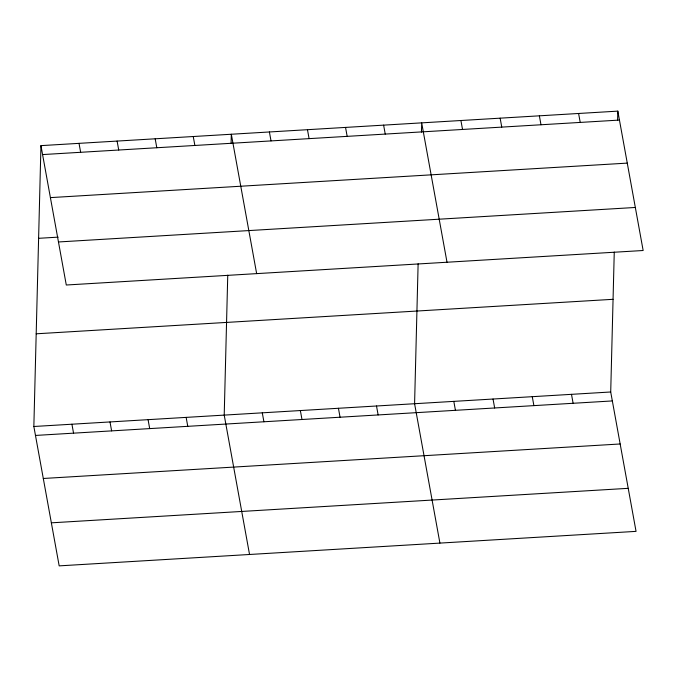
<?xml version="1.0" encoding="UTF-8"?>
<svg xmlns="http://www.w3.org/2000/svg" width="677" height="677" viewBox="0 0 677 677"><rect width="100%" height="100%" fill="white"/><g stroke="black" fill="none" stroke-linecap="round" stroke-linejoin="round"><path stroke-width="1.02" d="M614.259 252.072L610.713 391.991L636.05 531.369L59.178 565.87L33.85 426.493L40.95 145.631L617.822 111.13L643.15 250.507L66.287 285.009L40.95 145.631M227.751 275.192L224.214 415.103L249.542 554.488M231.085 143.516L231.322 134.241L256.651 273.626M418.124 263.802L414.586 403.72L439.915 543.098M421.449 132.125L421.686 122.859L447.015 262.236M617.585 120.396L617.822 111.13M42.583 154.576L619.447 120.074M50.403 197.616L627.266 163.115M38.606 238.312L58.163 237.145M58.459 241.968L635.331 207.467M36.194 333.803L613.057 299.31M33.85 426.493L610.713 391.991M35.475 435.438L612.338 400.936M43.294 478.478L620.166 443.977M51.359 522.83L628.222 488.329M578.59 113.474L580.223 122.419M539.366 115.826L540.991 124.763M571.49 394.336L573.114 403.28M500.142 118.17L501.767 127.115M532.266 396.688L533.891 405.625M460.91 120.514L462.535 129.459M493.034 399.032L494.659 407.977M453.81 401.376L455.435 410.321M383.614 125.135L385.238 134.08M345.541 127.411L347.166 136.356M376.505 405.997L378.138 414.942M307.468 129.688L309.093 138.633M338.432 408.273L340.057 417.218M269.395 131.964L271.02 140.909M300.36 410.55L301.984 419.495M262.287 412.826L263.912 421.771M193.25 136.526L194.874 145.462M155.177 138.802L156.802 147.738M186.141 417.387L187.766 426.324M117.104 141.078L118.729 150.015M148.068 419.664L149.693 428.6M79.023 143.355L80.656 152.3M109.996 421.94L111.62 430.877M71.923 424.217L73.548 433.162"/></g></svg>
